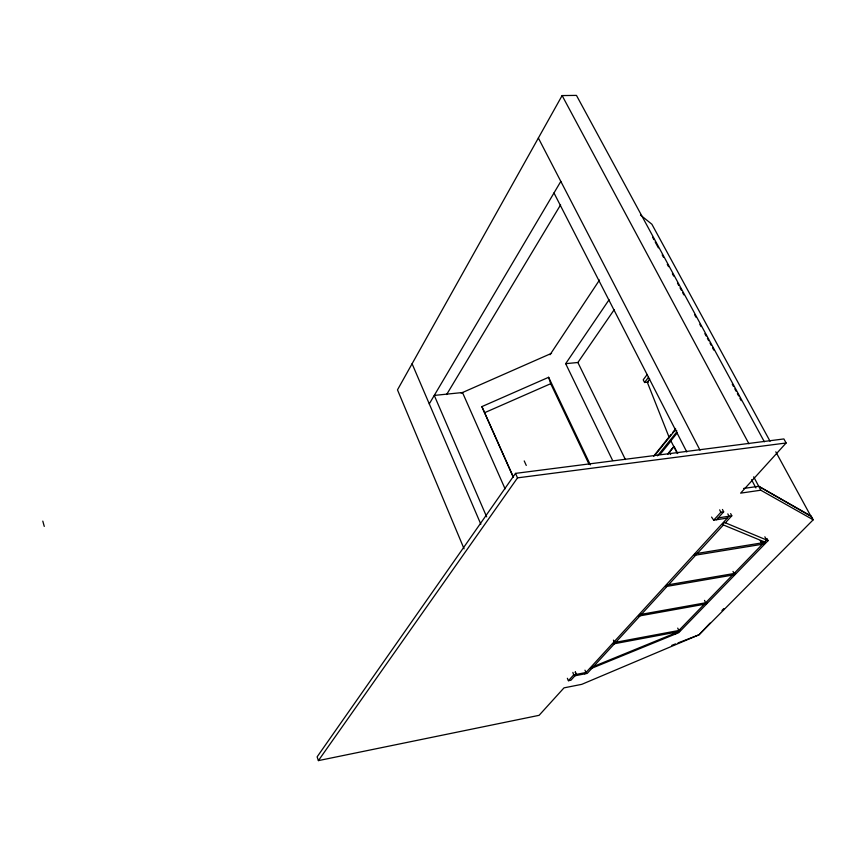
<?xml version="1.0" encoding="UTF-8"?>
<svg xmlns="http://www.w3.org/2000/svg" width="856" height="856" viewBox="0 0 856 856"><rect width="100%" height="100%" fill="white"/><g stroke="black" fill="none" stroke-linecap="round" stroke-linejoin="round"><path stroke-width="1.28" d="M764.344 441.792L576.452 95.391L562.114 95.572L397.484 389.865L464.07 548.814M429.273 403.861L560.819 181.397M446.618 394.552L560.594 204.841M550.012 354.748L599.489 280.04M612.596 460.453L565.666 363.672L609.076 299.75M565.666 363.672L577.886 362.495L614.169 309.754M813.2 519.795L760.802 490.21L740.633 493.142L786.118 442.991L783.882 438.935L515.515 473.379L317.116 756.865L318.4 760.61L539.098 715.327L564.008 687.86L581.78 684.34L699.031 634.788L813.2 519.795L811.188 516.104L758.716 486.283L743.597 488.455M318.4 760.61L517.527 477.862L786.118 442.991M647.179 374.5L643.198 379.818L644.568 382.493L648.463 382.086M644.568 382.493L648.559 377.186M649.693 379.026L647.297 382.204L669.253 437.641M653.588 456.184L671.147 434.388M672.827 432.312L675.331 429.198M654.583 455.66L675.502 429.723A1.733 1.188 36.7 0 1 675.577 428.428M657.483 455.831L676.764 431.98M670.869 440.808L677.364 432.783M660.062 454.45L670.986 440.958M667.915 453.776L673.822 446.532M667.744 454.236L674.089 446.458L677.695 453.552M567.357 678.284L568.416 680.713L573.681 674.903L585.996 672.506L584.958 670.173M711.561 517.067L713.69 520.17L720.859 512.252L723.662 511.835L722.443 509.459M575.393 671.896L576.206 674.41L570.931 680.22L568.416 680.713M716.493 519.742L723.662 511.835M584.734 673.875L729.023 516.243L727.803 513.878M614.501 642.514L613.163 643.969L678.851 631.664L680.253 630.219L614.501 642.514L613.41 640.106M694.366 555.351L695.949 553.629M592.042 668.151L587.237 673.383L574.954 675.78M593.54 666.514L614.447 643.733M615.785 642.278L640.031 615.838M641.444 614.298L667.081 586.349M668.579 584.723L695.725 555.137M697.308 553.404L723.406 524.953M725.385 522.802L731.794 515.815L730.65 513.6M710.031 623.136L699.031 634.788L677.995 642.942M721.961 610.521L723.791 608.573M810.942 516.35L758.716 486.283M673.704 633.729L674.999 632.391M763.017 541.345L761.487 542.939L760.256 540.596M675.384 634.061L677.449 631.931M704.221 604.293L678.851 630.487L677.717 628.133M732.501 575.114L705.697 602.774L704.52 600.377M762.396 544.245L734.052 573.499L732.993 571.412M764.055 542.543L766.537 539.976L764.857 536.787M705.472 604.068L706.949 602.549M733.763 574.89L735.325 573.285M766.976 538.499L768.089 540.628L678.701 632.702L590.394 668.825L591.892 667.188L677.021 632.37M461.17 393.118L551.553 353.314M513.343 477.402L481.875 406.611L548.632 377.293L590.351 464.904M484.464 412.763L550.708 383.691L548.632 377.293M671.81 645.349L675.523 643.905M713.69 520.17L727.333 518.083M718.163 517.891L731.794 515.815M764.579 541.998L722.55 524.6L724.529 522.449L768.089 540.628M640.491 215.07L651.876 224.229L770.058 441.257M775.803 451.818L812.451 519.121M652.636 237.283L653.909 239.637M655.182 241.981L658.371 247.855M662.191 254.906L663.464 257.26M667.284 264.311L668.557 266.665M672.388 273.717L673.661 276.06M677.481 283.111L678.755 285.465M680.028 287.819L681.301 290.163M682.574 292.517L683.848 294.871M694.687 314.848L695.96 317.191M699.78 324.242L701.053 326.596M704.873 333.647L706.147 336.001M707.42 338.345L708.693 340.699M709.977 343.053L711.25 345.396M712.524 347.75L713.797 350.104M732.265 384.184L733.538 386.527M734.822 388.881L736.096 391.224M737.369 393.578L738.642 395.932M739.916 398.275L741.189 400.629M562.114 95.572L748.957 443.825M753.697 476.846L760.802 490.21M751.536 479.702L755.912 487.963M538.36 138.019L700.026 450.203M719.639 509.876L720.859 512.252M553.982 192.964L686.801 451.968M670.473 440.016L677.139 453.124M669.424 452.171L670.612 454.536M577.886 362.495L625.404 459.554M550.708 383.691L589.024 464.23M524.225 460.935L526.269 465.439M515.515 473.379L517.527 477.862M481.875 406.611L513.45 477.241M505.083 488.83L462.497 392.53L434.27 395.419L486.657 516.842M575.178 672.067L576.206 674.41M412.089 363.747L480.837 524.225M572.867 672.388L573.681 674.903M42.8 521.111L44.266 526.408M676.818 430.846A1.733 1.188 36.7 0 1 675.502 429.723M695.746 553.661L694.173 555.384L763.691 544.031L765.35 542.33L695.746 553.661M640.138 614.533L638.726 616.074L705.654 604.036L707.131 602.517L640.138 614.533M667.241 584.958L665.754 586.585L733.956 574.858L735.518 573.253L667.241 584.958"/></g></svg>
